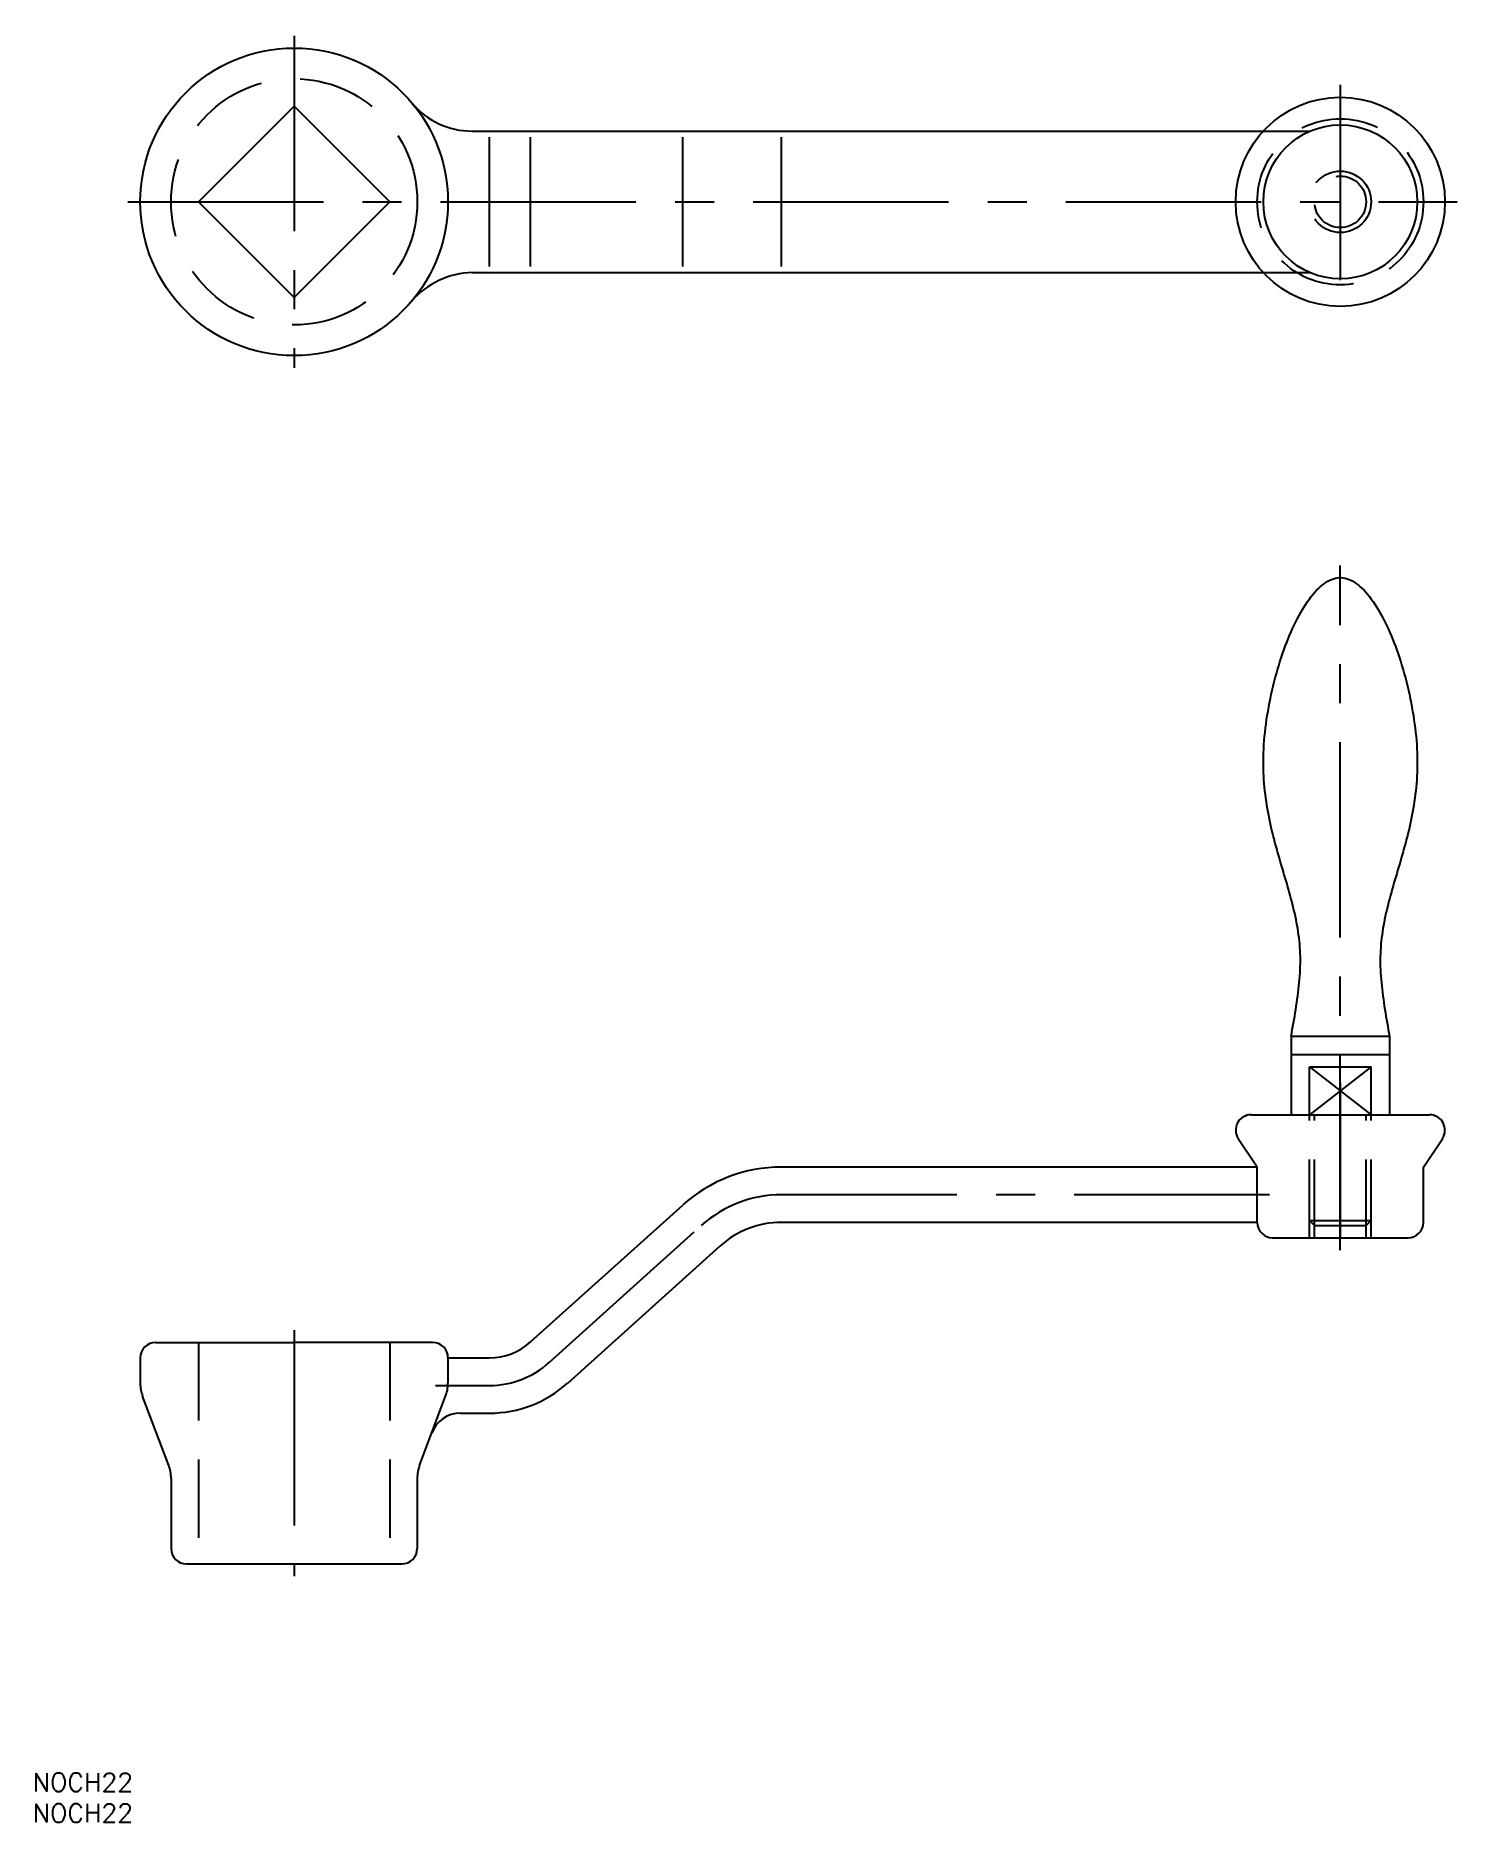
# Model space of a CAD drawing. Extents: x -42 to 189, y -263 to 27.
import ezdxf

# ---------------------------------------------------------------- set-up
doc = ezdxf.new("R2010")
doc.units = 0
doc.linetypes.add('CENTER', pattern=[50.8, 31.75, -6.35, 6.35, -6.35])
doc.linetypes.add('DASHED', pattern=[19.05, 12.7, -6.35])
doc.layers.get('0').update_dxf_attribs({"linetype": 'CONTINUOUS'})
doc.layers.add('CENTER', color=1, linetype='CONTINUOUS')
doc.styles.get("Standard").update_dxf_attribs({"font": 'txt.shx', "height": 3, "bigfont": 'bigfont.shx'})

msp = doc.modelspace()

# ---------------------------------------------------------------- linework, layer by layer
at = {"color": 7, "linetype": 'CONTINUOUS'}
for p, q in [((0, 15.56), (-15.56, 0)), ((15.56, 0), (0, 15.56)), ((28.86, 11.5), (157.48, 11.5)), ((31.73, -10.5), (31.73, 10.5)), ((38.43, -10.5), (38.43, 10.5)), ((63.15, -10.5), (63.15, 10.5)), ((79.21, -10.5), (79.21, 10.5)), ((-15.56, 0), (0, -15.56)), ((0, -15.56), (15.56, 0)), ((28.95, -11.5), (157.48, -11.5)), ((162, -135.63), (178, -135.63)), ((162, -135.63), (162, -148.38)), ((178, -135.63), (178, -148.38)), ((162, -138.58), (178, -138.58)), ((165, -140.58), (175, -140.58)), ((165, -148.38), (165, -140.58)), ((175, -148.38), (175, -140.58)), ((155.5, -148.38), (184.5, -148.38)), ((162, -148.38), (178, -148.38)), ((156.5, -156.88), (153.42, -152.27)), ((183.5, -156.88), (186.58, -152.27)), ((156.5, -156.88), (79.21, -156.88)), ((156.5, -165.88), (156.5, -156.88)), ((183.5, -165.88), (183.5, -156.88)), ((38.43, -185.31), (63.15, -163.05)), ((156.5, -165.88), (79.21, -165.88)), ((159, -168.38), (181, -168.38)), ((44.45, -192), (69.18, -169.73)), ((-22.5, -185.38), (0, -185.38)), ((22.5, -185.38), (0, -185.38)), ((-25, -187.88), (-25, -192)), ((25, -187.88), (25, -192)), ((25, -187.88), (31.73, -187.88)), ((-20.38, -205.37), (-24.62, -194.11)), ((20.38, -205.37), (24.62, -194.11)), ((27.04, -196.88), (31.73, -196.88)), ((-20, -207.48), (-20, -218.88)), ((20, -207.48), (20, -218.88)), ((-17.5, -221.38), (17.5, -221.38))]:
    msp.add_line(p, q, dxfattribs=at)
at = {"color": 3, "linetype": 'DASHED'}
for p, q in [((157.48, 11.5), (165.09, 11.5)), ((157.48, -11.5), (165.09, -11.5)), ((165, -168.38), (165, -148.38)), ((165.81, -168.38), (165.81, -148.38)), ((174.19, -168.38), (174.19, -148.38)), ((175, -168.38), (175, -148.38)), ((165, -165.57), (175, -165.57)), ((165.81, -166.38), (165, -165.57)), ((165.81, -166.38), (174.19, -166.38)), ((174.19, -166.38), (175, -165.57)), ((-15.56, -185.38), (-15.56, -221.38)), ((15.56, -185.38), (15.56, -221.38))]:
    msp.add_line(p, q, dxfattribs=at)
at = {"color": 3, "linetype": 'CONTINUOUS'}
for p, q in [((175, -140.58), (165, -148.38)), ((165, -140.58), (175, -148.38))]:
    msp.add_line(p, q, dxfattribs=at)
at = {"color": 7, "linetype": 'CONTINUOUS'}
msp.add_polyline3d([(162, -135.63, 0), (162.1, -135.08, 0), (162.2, -134.53, 0), (162.3, -133.98, 0), (162.39, -133.44, 0), (162.49, -132.89, 0), (162.58, -132.34, 0), (162.67, -131.79, 0), (162.76, -131.25, 0), (162.85, -130.7, 0), (162.93, -130.16, 0), (163.01, -129.61, 0), (163.08, -129.07, 0), (163.15, -128.53, 0), (163.22, -127.99, 0), (163.27, -127.45, 0), (163.33, -126.92, 0), (163.38, -126.38, 0), (163.42, -125.85, 0), (163.45, -125.32, 0), (163.48, -124.79, 0), (163.5, -124.26, 0), (163.51, -123.74, 0), (163.51, -123.22, 0), (163.51, -122.7, 0), (163.49, -122.18, 0), (163.47, -121.67, 0), (163.44, -121.16, 0), (163.4, -120.65, 0), (163.35, -120.14, 0), (163.29, -119.63, 0), (163.22, -119.13, 0), (163.15, -118.63, 0), (163.07, -118.13, 0), (162.99, -117.63, 0), (162.9, -117.13, 0), (162.8, -116.63, 0), (162.69, -116.14, 0), (162.59, -115.64, 0), (162.47, -115.15, 0), (162.35, -114.65, 0), (162.23, -114.16, 0), (162.1, -113.67, 0), (161.97, -113.17, 0), (161.84, -112.68, 0), (161.7, -112.18, 0), (161.56, -111.69, 0), (161.42, -111.19, 0), (161.28, -110.69, 0), (161.13, -110.2, 0), (160.99, -109.7, 0), (160.84, -109.2, 0), (160.69, -108.69, 0), (160.54, -108.19, 0), (160.39, -107.68, 0), (160.24, -107.17, 0), (160.09, -106.66, 0), (159.95, -106.15, 0), (159.8, -105.64, 0), (159.66, -105.12, 0), (159.51, -104.6, 0), (159.37, -104.07, 0), (159.24, -103.55, 0), (159.1, -103.02, 0), (158.97, -102.48, 0), (158.84, -101.95, 0), (158.71, -101.41, 0), (158.59, -100.86, 0), (158.48, -100.31, 0), (158.37, -99.76, 0), (158.26, -99.2, 0), (158.16, -98.64, 0), (158.06, -98.07, 0), (157.98, -97.5, 0), (157.89, -96.92, 0), (157.82, -96.34, 0), (157.75, -95.75, 0), (157.69, -95.16, 0), (157.63, -94.56, 0), (157.59, -93.95, 0), (157.55, -93.34, 0), (157.52, -92.73, 0), (157.5, -92.1, 0), (157.49, -91.47, 0), (157.49, -90.83, 0), (157.5, -90.19, 0), (157.52, -89.54, 0), (157.55, -88.88, 0), (157.59, -88.22, 0), (157.64, -87.55, 0), (157.7, -86.88, 0), (157.77, -86.21, 0), (157.85, -85.53, 0), (157.93, -84.85, 0), (158.03, -84.17, 0), (158.13, -83.48, 0), (158.25, -82.8, 0), (158.37, -82.11, 0), (158.49, -81.43, 0), (158.63, -80.74, 0), (158.78, -80.06, 0), (158.93, -79.38, 0), (159.09, -78.71, 0), (159.25, -78.03, 0), (159.43, -77.37, 0), (159.61, -76.7, 0), (159.79, -76.05, 0), (159.99, -75.39, 0), (160.19, -74.75, 0), (160.39, -74.11, 0), (160.61, -73.48, 0), (160.83, -72.86, 0), (161.05, -72.24, 0), (161.28, -71.64, 0), (161.51, -71.05, 0), (161.75, -70.47, 0), (162, -69.9, 0), (162.25, -69.34, 0), (162.5, -68.79, 0), (162.76, -68.26, 0), (163.02, -67.74, 0), (163.29, -67.24, 0), (163.56, -66.75, 0), (163.83, -66.28, 0), (164.11, -65.82, 0), (164.39, -65.38, 0), (164.68, -64.96, 0), (164.97, -64.56, 0), (165.26, -64.17, 0), (165.55, -63.81, 0), (165.85, -63.46, 0), (166.14, -63.14, 0), (166.45, -62.84, 0), (166.75, -62.56, 0), (167.05, -62.3, 0), (167.36, -62.06, 0), (167.66, -61.85, 0), (167.97, -61.66, 0), (168.28, -61.5, 0), (168.59, -61.36, 0), (168.91, -61.25, 0), (169.22, -61.17, 0), (169.53, -61.11, 0), (169.84, -61.08, 0), (170.16, -61.08, 0), (170.47, -61.11, 0), (170.78, -61.17, 0), (171.09, -61.25, 0), (171.41, -61.36, 0), (171.72, -61.5, 0), (172.03, -61.66, 0), (172.34, -61.85, 0), (172.64, -62.06, 0), (172.95, -62.3, 0), (173.25, -62.56, 0), (173.55, -62.84, 0), (173.86, -63.14, 0), (174.15, -63.46, 0), (174.45, -63.81, 0), (174.74, -64.17, 0), (175.03, -64.56, 0), (175.32, -64.96, 0), (175.61, -65.38, 0), (175.89, -65.82, 0), (176.17, -66.28, 0), (176.44, -66.75, 0), (176.71, -67.24, 0), (176.98, -67.74, 0), (177.24, -68.26, 0), (177.5, -68.79, 0), (177.75, -69.34, 0), (178, -69.9, 0), (178.25, -70.47, 0), (178.49, -71.05, 0), (178.72, -71.64, 0), (178.95, -72.24, 0), (179.17, -72.86, 0), (179.39, -73.48, 0), (179.61, -74.11, 0), (179.81, -74.75, 0), (180.01, -75.39, 0), (180.21, -76.05, 0), (180.39, -76.7, 0), (180.57, -77.37, 0), (180.75, -78.03, 0), (180.91, -78.71, 0), (181.07, -79.38, 0), (181.22, -80.06, 0), (181.37, -80.74, 0), (181.51, -81.43, 0), (181.63, -82.11, 0), (181.75, -82.8, 0), (181.87, -83.48, 0), (181.97, -84.17, 0), (182.07, -84.85, 0), (182.15, -85.53, 0), (182.23, -86.21, 0), (182.3, -86.88, 0), (182.36, -87.55, 0), (182.41, -88.22, 0), (182.45, -88.88, 0), (182.48, -89.54, 0), (182.5, -90.19, 0), (182.51, -90.83, 0), (182.51, -91.47, 0), (182.5, -92.1, 0), (182.48, -92.73, 0), (182.45, -93.34, 0), (182.41, -93.95, 0), (182.37, -94.56, 0), (182.31, -95.16, 0), (182.25, -95.75, 0), (182.18, -96.34, 0), (182.11, -96.92, 0), (182.02, -97.5, 0), (181.94, -98.07, 0), (181.84, -98.64, 0), (181.74, -99.2, 0), (181.63, -99.76, 0), (181.52, -100.31, 0), (181.41, -100.86, 0), (181.29, -101.41, 0), (181.16, -101.95, 0), (181.03, -102.48, 0), (180.9, -103.02, 0), (180.77, -103.55, 0), (180.63, -104.07, 0), (180.49, -104.6, 0), (180.34, -105.12, 0), (180.2, -105.64, 0), (180.05, -106.15, 0), (179.91, -106.66, 0), (179.76, -107.17, 0), (179.61, -107.68, 0), (179.46, -108.19, 0), (179.31, -108.69, 0), (179.16, -109.2, 0), (179.01, -109.7, 0), (178.87, -110.2, 0), (178.72, -110.69, 0), (178.58, -111.19, 0), (178.44, -111.69, 0), (178.3, -112.18, 0), (178.16, -112.68, 0), (178.03, -113.17, 0), (177.9, -113.67, 0), (177.77, -114.16, 0), (177.65, -114.65, 0), (177.53, -115.15, 0), (177.41, -115.64, 0), (177.31, -116.14, 0), (177.2, -116.63, 0), (177.1, -117.13, 0), (177.01, -117.63, 0), (176.93, -118.13, 0), (176.85, -118.63, 0), (176.78, -119.13, 0), (176.71, -119.63, 0), (176.65, -120.14, 0), (176.6, -120.65, 0), (176.56, -121.16, 0), (176.53, -121.67, 0), (176.51, -122.18, 0), (176.49, -122.7, 0), (176.49, -123.22, 0), (176.49, -123.74, 0), (176.5, -124.26, 0), (176.52, -124.79, 0), (176.55, -125.32, 0), (176.58, -125.85, 0), (176.62, -126.38, 0), (176.67, -126.92, 0), (176.73, -127.45, 0), (176.78, -127.99, 0), (176.85, -128.53, 0), (176.92, -129.07, 0), (176.99, -129.61, 0), (177.07, -130.16, 0), (177.15, -130.7, 0), (177.24, -131.25, 0), (177.33, -131.79, 0), (177.42, -132.34, 0), (177.51, -132.89, 0), (177.61, -133.44, 0), (177.7, -133.98, 0), (177.8, -134.53, 0), (177.9, -135.08, 0), (178, -135.63, 0)], dxfattribs=at)
for centre, radius in [((0, 0), 25), ((170, 0), 17), ((170, 0), 12.51)]:
    msp.add_circle(centre, radius, dxfattribs=at)
at = {"color": 3, "linetype": 'DASHED'}
for centre, radius in [((0, 0), 20), ((170, 0), 13.5), ((170, 0), 5), ((170, 0), 4.19)]:
    msp.add_circle(centre, radius, dxfattribs=at)
at = {"color": 7, "linetype": 'CONTINUOUS'}
for centre, radius, start, end in [((28.86, 24.1), 12.6, 219.8633, 270), ((29.24, -24.92), 13.42, 91.2472, 139.0306), ((155.5, -150.88), 2.5, 90, 213.7172), ((184.5, -150.88), 2.5, 326.2828, 90), ((79.21, -180.88), 24, 90, 132), ((79.21, -180.88), 15, 90, 132), ((159, -165.88), 2.5, 180, 270), ((181, -165.88), 2.5, 270, 0), ((-22.5, -187.88), 2.5, 90, 180), ((22.5, -187.88), 2.5, 0, 90), ((31.73, -177.88), 10, 270, 312), ((-19, -192), 6, 180, 200.5932), ((19, -192), 6, 339.4068, 0), ((31.73, -177.88), 19, 270, 312), ((27.04, -201.88), 5, 90, 159.4068), ((-26, -207.48), 6, 0, 20.5932), ((26, -207.48), 6, 159.4068, 180), ((-17.5, -218.88), 2.5, 180, 270), ((17.5, -218.88), 2.5, 270, 0)]:
    msp.add_arc(centre, radius, start, end, dxfattribs=at)
at = {"layer": 'CENTER', "color": 1, "linetype": 'CENTER'}
for p, q in [((0, 27), (0, -27)), ((170, 19), (170, -19)), ((-27, 0), (189, 0)), ((170, -170.38), (170, -59.08)), ((170, -143.14), (170, -168.38)), ((158.5, -161.38), (79.21, -161.38)), ((41.44, -188.66), (66.16, -166.39)), ((0, -183.38), (0, -223.38)), ((22.99, -192.38), (31.73, -192.38))]:
    msp.add_line(p, q, dxfattribs=at)
for centre, radius, start, end in [((79.21, -180.88), 19.5, 90, 132), ((31.73, -177.88), 14.5, 270, 312)]:
    msp.add_arc(centre, radius, start, end, dxfattribs=at)

# ---------------------------------------------------------------- texts
at = {"color": 7, "linetype": 'CONTINUOUS'}
for p in [(-42.5, -258.38), (-42.5, -263.38)]:
    msp.add_text('NOCH22', height=3, dxfattribs=at).set_placement(p)

doc.saveas('drawing.dxf')
